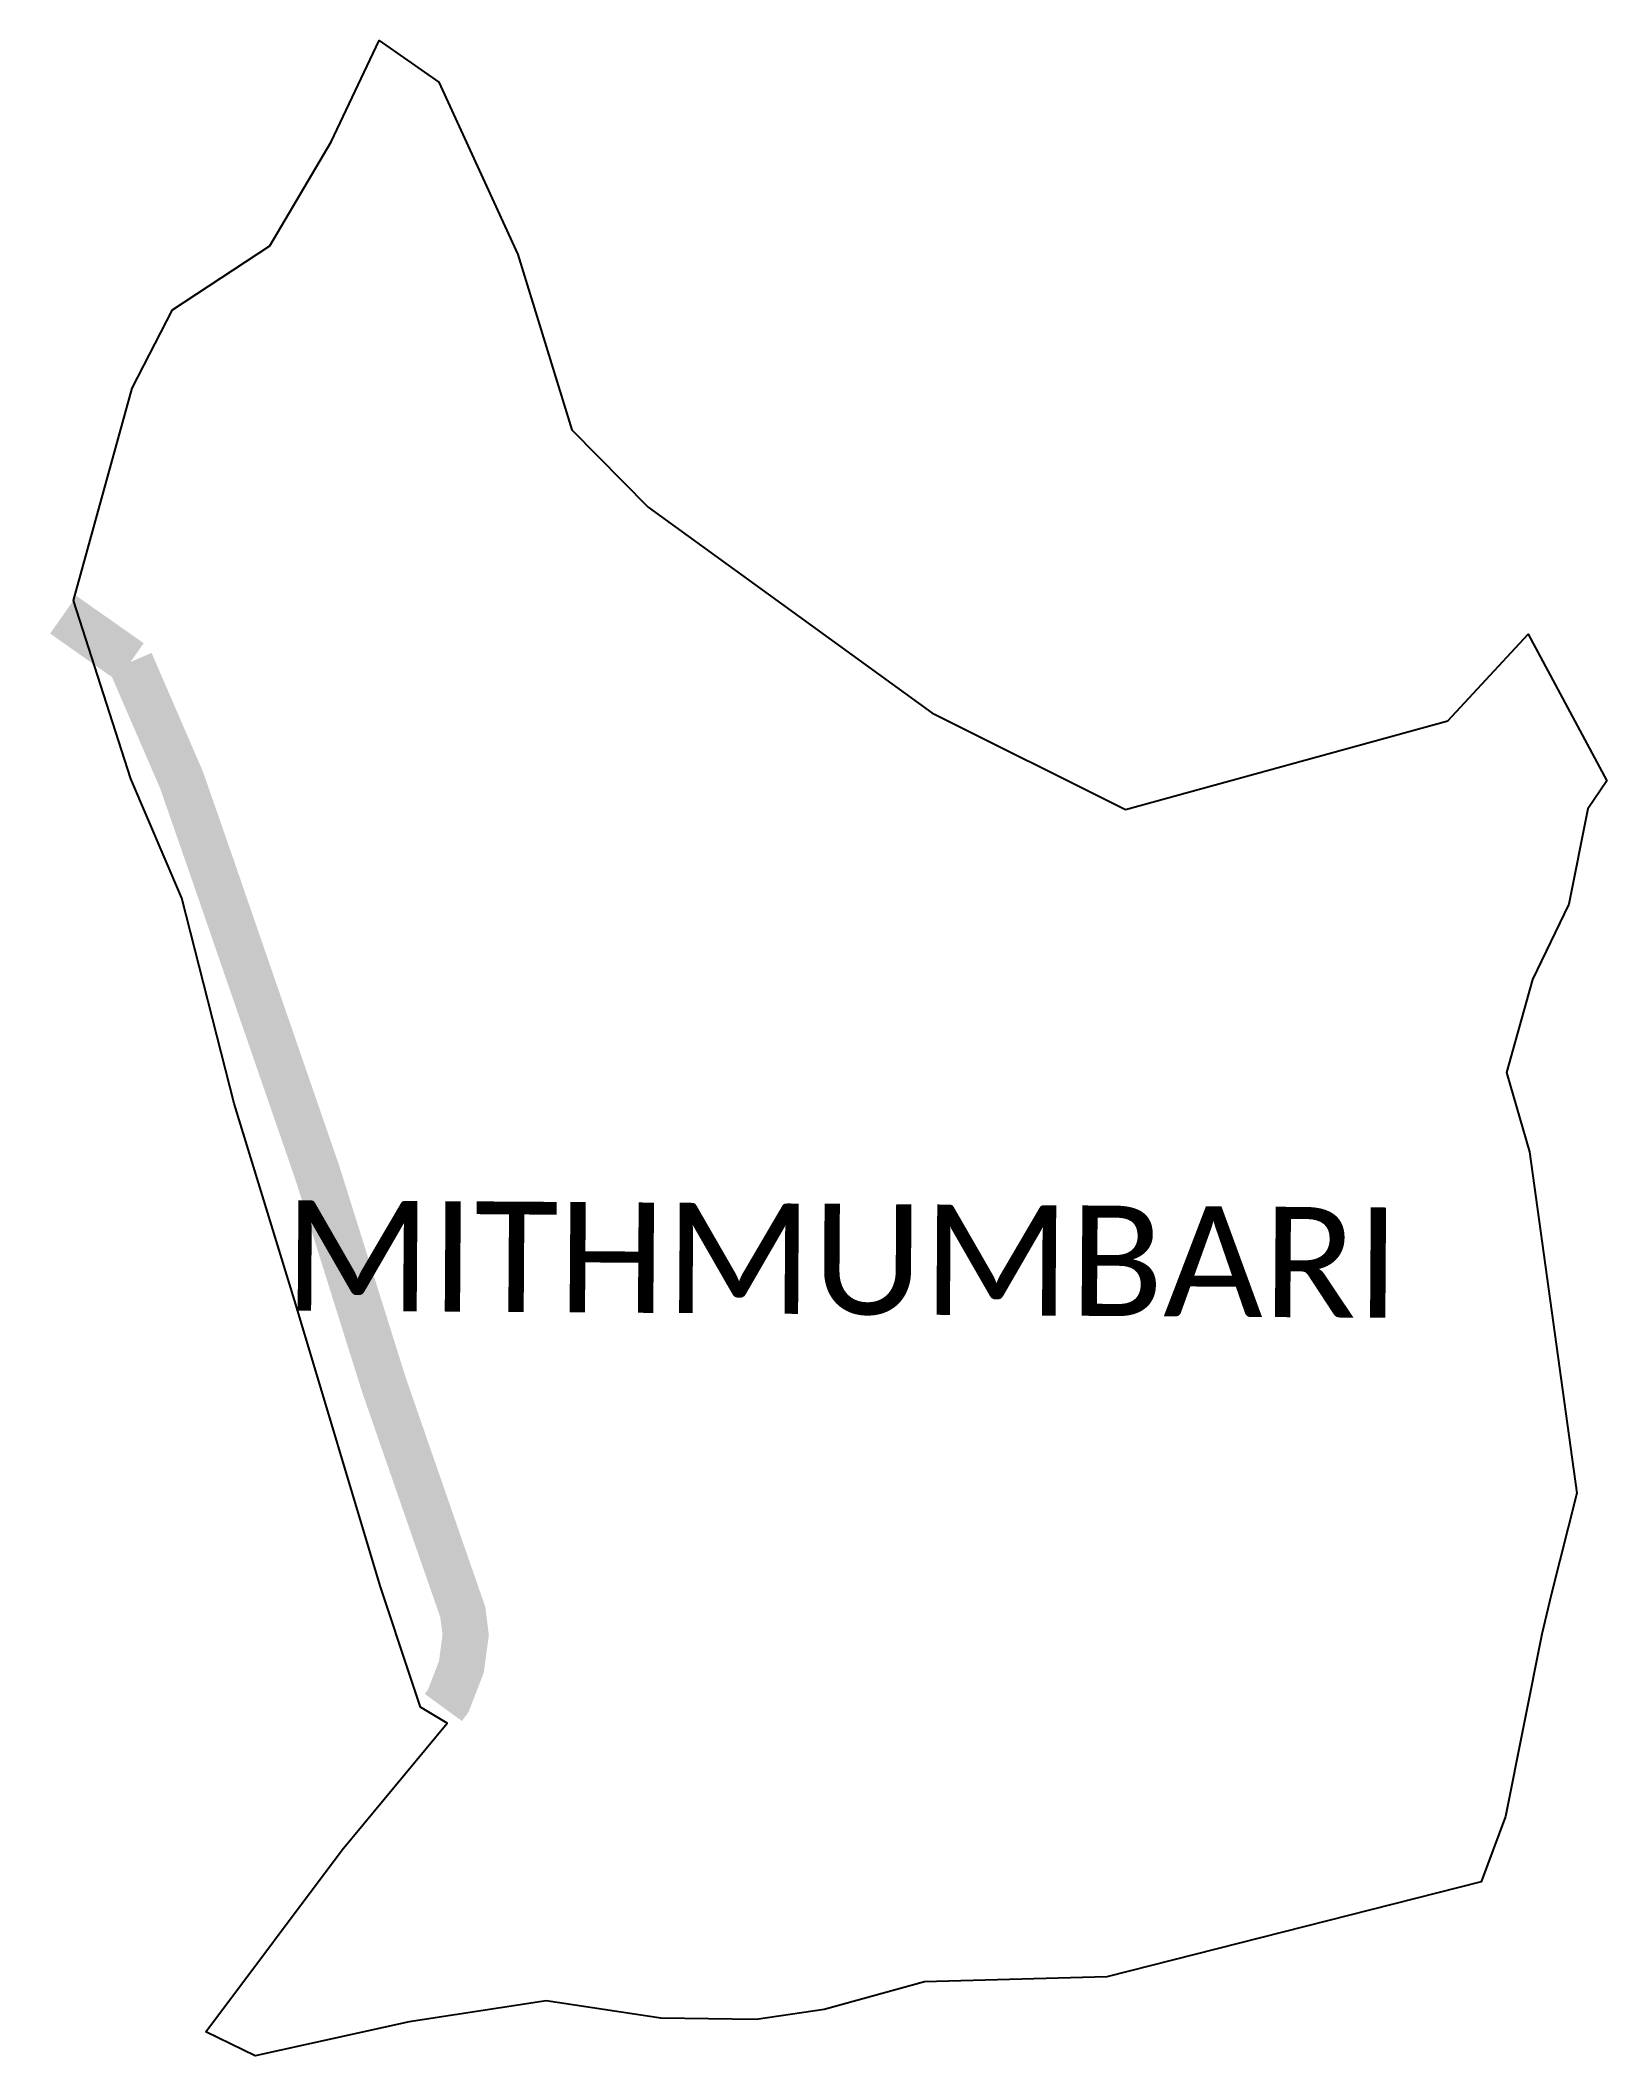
# Model space of a CAD drawing. Header units: metres. Extents: x 327621 to 329326, y 1807570 to 1809764.
import ezdxf

# ---------------------------------------------------------------- set-up
doc = ezdxf.new("R2010")
doc.units = ezdxf.units.M
for name, color, linetype in [('UNPROTECTED', 130, 'Continuous'), ('UNPROTECTED DUE TO CREEK', 150, 'Continuous'), ('village', 3, 'Continuous'), ('VILLAGE NAME', 250, 'Continuous')]:
    doc.layers.add(name, color=color, linetype=linetype)

msp = doc.modelspace()

# ---------------------------------------------------------------- linework, layer by layer
at = {"color": 3}
for points in [[(327764.7, 1809470.3), (327870.5, 1809540.1), (327937.4, 1809653.3), (327989.6, 1809763.8), (328054.7, 1809718.3), (328140.7, 1809530.5), (328199.2, 1809339.9), (328282.3, 1809255.5), (328591.1, 1809031.7)], [(328801.9, 1808926.6), (329152.7, 1809022.9), (329240.1, 1809117.3), (329325.6, 1808957.7), (329305.1, 1808927), (329284.5, 1808823.5), (329244.7, 1808741.5), (329216.7, 1808640.1), (329241.6, 1808553.8), (329292.9, 1808182.3), (329265.2, 1808071.6), (329255.1, 1808028.8), (329215.4, 1807830.2), (329188.9, 1807758.9), (328781.6, 1807655.6), (328583.3, 1807650.1), (328473.8, 1807619.9), (328400, 1807609.1), (328296.1, 1807610.7), (328171.4, 1807629.4), (328022.3, 1807606.5), (327854.5, 1807569.7), (327801, 1807595.6), (327949.5, 1807793.8), (328063.5, 1807931.6), (328034.6, 1807949.2), (328024.5, 1807979.7), (327990.8, 1808081.2), (327898.8, 1808387.7), (327831.9, 1808606.3), (327775, 1808829.8), (327719.2, 1808959.7), (327656.8, 1809153.9), (327720.9, 1809385.1), (327764.7, 1809470.3)]]:
    msp.add_lwpolyline(points, dxfattribs=at)
at = {"layer": 'UNPROTECTED', "const_width": 50, "flags": 128}
msp.add_lwpolyline([(327719, 1809087), (327774.6, 1808958.4), (327806.6, 1808866.4), (327922.8, 1808529.6), (327994.7, 1808300.4), (328058.2, 1808117.2), (328080.6, 1808052.8), (328083.8, 1808027.9), (328079.1, 1807993), (328064.9, 1807956.2), (328059.5, 1807948.8)], dxfattribs=at)
at = {"layer": 'UNPROTECTED DUE TO CREEK', "const_width": 50, "flags": 128}
msp.add_lwpolyline([(327645.9, 1809138.4), (327719, 1809087)], dxfattribs=at)
at = {"layer": 'village'}
msp.add_lwpolyline([(328591.1, 1809031.7), (328801.9, 1808926.6)], dxfattribs=at)

# ---------------------------------------------------------------- texts
at = {"layer": 'VILLAGE NAME', "insert": (327886.5, 1808501.2), "char_height": 120.11, "attachment_point": 1, "rotation": 359.6139}
msp.add_mtext_dynamic_manual_height_columns('{\\fCalibri|b0|i0|c0|p34;MITHMUMBARI}', width=1185.224, gutter_width=600.6, heights=[0], dxfattribs=at)

doc.saveas('drawing.dxf')
